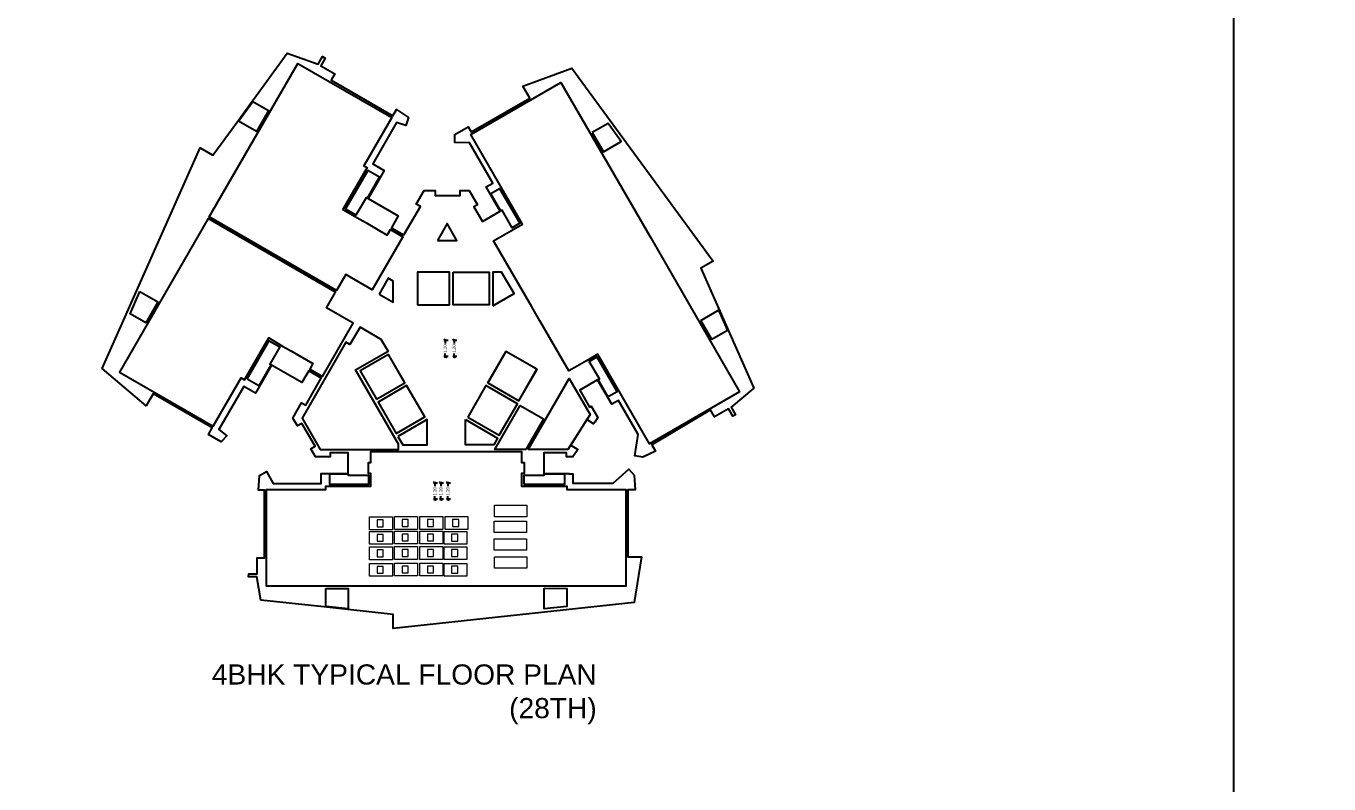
# Model space of a CAD drawing. Header units: metres. Extents: x 256329 to 886268, y -249371 to 355.
# Drawn here: x 287460 to 287557, y -1141.6 to -1085.2 of the extents above; entities that cross this region are included whole.
import ezdxf

# ---------------------------------------------------------------- set-up
doc = ezdxf.new("R2010")
doc.units = ezdxf.units.M
doc.header["$MEASUREMENT"] = 0
doc.header["$PDMODE"] = 35
doc.layers.get('0').update_dxf_attribs({"lineweight": 18})
doc.layers.get('Defpoints').update_dxf_attribs({"lineweight": 20})
doc.layers.add('A_TEXT', color=4, linetype='Continuous', lineweight=0, transparency=0.3)
for name, color, linetype, lineweight in [('BLK_2_FLR_33_BATH', 7, 'Continuous', 0), ('BLK_2_FLR_33_EXIT_WIDTH_DOOR', 7, 'Continuous', 0), ('BLK_2_FLR_33_LIFT_10', 1, 'Continuous', 0), ('BLK_2_FLR_33_LIFT_11', 1, 'Continuous', 0), ('BLK_2_FLR_33_LIFT_12', 1, 'Continuous', 0), ('BLK_2_FLR_33_LIFT_7', 1, 'Continuous', 0), ('BLK_2_FLR_33_LIFT_8', 1, 'Continuous', 0), ('BLK_2_FLR_33_LIFT_9', 1, 'Continuous', 0), ('BLK_2_FLR_33_UNITFA', 7, 'Continuous', 0)]:
    doc.layers.add(name, color=color, linetype=linetype, lineweight=lineweight)
for name, color, linetype in [('BLK_2_FLR_33_BLT_UP_AREA', 25, 'Continuous'), ('BLK_2_FLR_33_BLT_UP_AREA_DEDUCT', 25, 'Continuous'), ('BLK_2_FLR_33_CARPET_AREA', 25, 'Continuous'), ('BLK_2_FLR_33_FAR_AREA_DEDUCT', 7, 'Continuous'), ('BLK_2_FLR_33_WATER_CLOSET', 2, 'Continuous')]:
    doc.layers.add(name, color=color, linetype=linetype)
doc.layers.add('BLK_2_FLR_33_EXIT_WIDTH_STAIR', color=7, linetype='Continuous', plot=False)
doc.layers.add('SPA COMMENT', color=7, linetype='Continuous', true_color=0xeb0505)
doc.styles.add('Arial', font='arial.ttf')
doc.styles.get("Standard").update_dxf_attribs({"font": 'arial.ttf'})
doc.dimstyles.new('METRIC DIM', dxfattribs={"dimtxt": 0.23, "dimasz": 0.18, "dimexe": 0.1, "dimexo": 0.1, "dimgap": 0.09, "dimtad": 0, "dimzin": 0, "dimdsep": 46, "dimtxsty": 'Standard', "dimblk": 'OBLIQUE', "dimcen": 0, "dimdle": 0.1, "dimclrd": 147, "dimclre": 147, "dimclrt": 7, "dimadec": 0, "dimazin": 0, "dimtfac": 1, "dimtofl": 0, "dimtmove": 0, "dimatfit": 2, "dimfxl": 0.125, "dimtolj": 1, "dimtzin": 0, "dimarcsym": 0})

# ---------------------------------------------------------------- blocks, each defined once
blk = doc.blocks.new('_Oblique')
at = {"color": 0, "linetype": 'ByBlock', "lineweight": -2}
blk.add_line((-0.5, -0.5), (0.5, 0.5), dxfattribs=at)
blk = doc.blocks.new('*D1568')
at = {"layer": 'BLK_2_FLR_33_EXIT_WIDTH_DOOR', "color": 147, "lineweight": -2, "transparency": 16777216}
for p, q in [((287491.601984, -1119.250258), (287491.29492, -1119.250258)), ((287491.39492, -1119.150258), (287491.39492, -1119.473558)), ((287491.601984, -1120.451858), (287491.29492, -1120.451858)), ((287491.39492, -1120.551858), (287491.39492, -1120.228558))]:
    blk.add_line(p, q, dxfattribs=at)
at = {"layer": 'Defpoints', "color": 0, "transparency": 16777216}
for p in [(287491.701984, -1119.250258), (287491.39492, -1120.451858), (287491.701984, -1120.451858)]:
    blk.add_point(p, dxfattribs=at)
at = {"layer": 'BLK_2_FLR_33_EXIT_WIDTH_DOOR', "color": 147, "lineweight": -2, "transparency": 16777216, "xscale": 0.18, "yscale": 0.18, "zscale": 0.18}
for p, rotation in [((287491.39492, -1119.250258), 90), ((287491.39492, -1120.451858), 270)]:
    blk.add_blockref('_Oblique', p, dxfattribs=dict(at, rotation=rotation))
at = {"layer": 'BLK_2_FLR_33_EXIT_WIDTH_DOOR', "color": 7, "transparency": 16777216, "insert": (287491.39492, -1119.851058), "char_height": 0.23, "attachment_point": 5, "rotation": 90}
blk.add_mtext('\\A1;1.20', dxfattribs=at)
blk = doc.blocks.new('*D1569')
at = {"layer": 'BLK_2_FLR_33_EXIT_WIDTH_DOOR', "color": 147, "lineweight": -2, "transparency": 16777216}
for p, q in [((287491.081416, -1119.250258), (287490.774353, -1119.250258)), ((287490.874353, -1119.150258), (287490.874353, -1119.473558)), ((287491.081416, -1120.451858), (287490.774353, -1120.451858)), ((287490.874353, -1120.551858), (287490.874353, -1120.228558))]:
    blk.add_line(p, q, dxfattribs=at)
at = {"layer": 'Defpoints', "color": 0, "transparency": 16777216}
for p in [(287491.181416, -1119.250258), (287490.874353, -1120.451858), (287491.181416, -1120.451858)]:
    blk.add_point(p, dxfattribs=at)
at = {"layer": 'BLK_2_FLR_33_EXIT_WIDTH_DOOR', "color": 147, "lineweight": -2, "transparency": 16777216, "xscale": 0.18, "yscale": 0.18, "zscale": 0.18}
for p, rotation in [((287490.874353, -1119.250258), 90), ((287490.874353, -1120.451858), 270)]:
    blk.add_blockref('_Oblique', p, dxfattribs=dict(at, rotation=rotation))
at = {"layer": 'BLK_2_FLR_33_EXIT_WIDTH_DOOR', "color": 7, "transparency": 16777216, "insert": (287490.874353, -1119.851058), "char_height": 0.23, "attachment_point": 5, "rotation": 90}
blk.add_mtext('\\A1;1.20', dxfattribs=at)
blk = doc.blocks.new('*D1570')
at = {"layer": 'BLK_2_FLR_33_EXIT_WIDTH_DOOR', "color": 147, "lineweight": -2, "transparency": 16777216}
for p, q in [((287490.631037, -1119.250258), (287490.323974, -1119.250258)), ((287490.423974, -1119.150258), (287490.423974, -1119.473558)), ((287490.631037, -1120.451858), (287490.323974, -1120.451858)), ((287490.423974, -1120.551858), (287490.423974, -1120.228558))]:
    blk.add_line(p, q, dxfattribs=at)
at = {"layer": 'Defpoints', "color": 0, "transparency": 16777216}
for p in [(287490.731037, -1119.250258), (287490.423974, -1120.451858), (287490.731037, -1120.451858)]:
    blk.add_point(p, dxfattribs=at)
at = {"layer": 'BLK_2_FLR_33_EXIT_WIDTH_DOOR', "color": 147, "lineweight": -2, "transparency": 16777216, "xscale": 0.18, "yscale": 0.18, "zscale": 0.18}
for p, rotation in [((287490.423974, -1119.250258), 90), ((287490.423974, -1120.451858), 270)]:
    blk.add_blockref('_Oblique', p, dxfattribs=dict(at, rotation=rotation))
at = {"layer": 'BLK_2_FLR_33_EXIT_WIDTH_DOOR', "color": 7, "transparency": 16777216, "insert": (287490.423974, -1119.851058), "char_height": 0.23, "attachment_point": 5, "rotation": 90}
blk.add_mtext('\\A1;1.20', dxfattribs=at)
blk = doc.blocks.new('*D1571')
at = {"layer": 'BLK_2_FLR_33_EXIT_WIDTH_STAIR', "color": 147, "lineweight": -2, "transparency": 16777216}
for p, q in [((287491.406642, -1108.624941), (287491.099579, -1108.624941)), ((287491.199579, -1108.524941), (287491.199579, -1108.848241)), ((287491.406642, -1109.826541), (287491.099579, -1109.826541)), ((287491.199579, -1109.926541), (287491.199579, -1109.603241))]:
    blk.add_line(p, q, dxfattribs=at)
at = {"layer": 'Defpoints', "color": 0, "transparency": 16777216}
for p in [(287491.506642, -1108.624941), (287491.199579, -1109.826541), (287491.506642, -1109.826541)]:
    blk.add_point(p, dxfattribs=at)
at = {"layer": 'BLK_2_FLR_33_EXIT_WIDTH_STAIR', "color": 147, "lineweight": -2, "transparency": 16777216, "xscale": 0.18, "yscale": 0.18, "zscale": 0.18}
for p, rotation in [((287491.199579, -1108.624941), 90), ((287491.199579, -1109.826541), 270)]:
    blk.add_blockref('_Oblique', p, dxfattribs=dict(at, rotation=rotation))
at = {"layer": 'BLK_2_FLR_33_EXIT_WIDTH_STAIR', "color": 7, "transparency": 16777216, "insert": (287491.199579, -1109.225741), "char_height": 0.23, "attachment_point": 5, "rotation": 90}
blk.add_mtext('\\A1;1.20', dxfattribs=at)
blk = doc.blocks.new('*D1572')
at = {"layer": 'BLK_2_FLR_33_EXIT_WIDTH_STAIR', "color": 147, "lineweight": -2, "transparency": 16777216}
for p, q in [((287492.067587, -1108.624941), (287491.760524, -1108.624941)), ((287491.860524, -1108.524941), (287491.860524, -1108.848241)), ((287492.067587, -1109.826541), (287491.760524, -1109.826541)), ((287491.860524, -1109.926541), (287491.860524, -1109.603241))]:
    blk.add_line(p, q, dxfattribs=at)
at = {"layer": 'Defpoints', "color": 0, "transparency": 16777216}
for p in [(287492.167587, -1108.624941), (287491.860524, -1109.826541), (287492.167587, -1109.826541)]:
    blk.add_point(p, dxfattribs=at)
at = {"layer": 'BLK_2_FLR_33_EXIT_WIDTH_STAIR', "color": 147, "lineweight": -2, "transparency": 16777216, "xscale": 0.18, "yscale": 0.18, "zscale": 0.18}
for p, rotation in [((287491.860524, -1108.624941), 90), ((287491.860524, -1109.826541), 270)]:
    blk.add_blockref('_Oblique', p, dxfattribs=dict(at, rotation=rotation))
at = {"layer": 'BLK_2_FLR_33_EXIT_WIDTH_STAIR', "color": 7, "transparency": 16777216, "insert": (287491.860524, -1109.225741), "char_height": 0.23, "attachment_point": 5, "rotation": 90}
blk.add_mtext('\\A1;1.20', dxfattribs=at)

msp = doc.modelspace()

# ---------------------------------------------------------------- linework, layer by layer
at = {"layer": 'BLK_2_FLR_33_BATH', "color": 3, "linetype": 'ByBlock', "lineweight": 9}
for points in [[(287487.268373, -1122.719872), (287485.566573, -1122.719872), (287485.566573, -1121.766036), (287487.268373, -1121.766036)], [(287489.126267, -1122.694442), (287487.424467, -1122.694442), (287487.424467, -1121.740606), (287489.126267, -1121.740606)], [(287491.009669, -1122.694442), (287489.307869, -1122.694442), (287489.307869, -1121.740606), (287491.009669, -1121.740606)], [(287492.893072, -1122.694442), (287491.191272, -1122.694442), (287491.191272, -1121.740606), (287492.893072, -1121.740606)], [(287487.268373, -1123.805742), (287485.566573, -1123.805742), (287485.566573, -1122.851905), (287487.268373, -1122.851905)], [(287489.126267, -1123.780311), (287487.424467, -1123.780311), (287487.424467, -1122.826475), (287489.126267, -1122.826475)], [(287491.009669, -1123.780311), (287489.307869, -1123.780311), (287489.307869, -1122.826475), (287491.009669, -1122.826475)], [(287492.816616, -1123.793028), (287491.114816, -1123.793028), (287491.114816, -1122.839192), (287492.816616, -1122.839192)], [(287487.268373, -1124.955347), (287485.566573, -1124.955347), (287485.566573, -1124.001511), (287487.268373, -1124.001511)], [(287489.126267, -1124.929917), (287487.424467, -1124.929917), (287487.424467, -1123.976081), (287489.126267, -1123.976081)], [(287491.009669, -1124.929917), (287489.307869, -1124.929917), (287489.307869, -1123.976081), (287491.009669, -1123.976081)], [(287492.816616, -1124.942633), (287491.114816, -1124.942633), (287491.114816, -1123.988797), (287492.816616, -1123.988797)], [(287487.268373, -1126.187573), (287485.566573, -1126.187573), (287485.566573, -1125.233737), (287487.268373, -1125.233737)], [(287489.126267, -1126.162143), (287487.424467, -1126.162143), (287487.424467, -1125.208306), (287489.126267, -1125.208306)], [(287491.009669, -1126.162143), (287489.307869, -1126.162143), (287489.307869, -1125.208306), (287491.009669, -1125.208306)], [(287492.816616, -1126.174859), (287491.114816, -1126.174859), (287491.114816, -1125.221023), (287492.816616, -1125.221023)]]:
    msp.add_lwpolyline(points, close=True, dxfattribs=at)
at = {"layer": 'BLK_2_FLR_33_BLT_UP_AREA', "color": 14, "elevation": 0.085282}
msp.add_lwpolyline([(287491.91449, -1093.286707), (287492.898257, -1092.718583), (287493.122986, -1093.107788), (287497.483004, -1090.590031), (287496.964427, -1089.690533), (287500.608705, -1088.363199), (287511.136149, -1102.729356), (287510.225101, -1103.255414), (287514.158234, -1112.187196), (287512.483711, -1113.600559), (287512.810378, -1114.175953), (287512.607359, -1114.274623), (287512.288146, -1113.724513), (287511.247928, -1114.326106), (287510.945866, -1113.803769), (287506.569326, -1116.39431), (287506.844195, -1116.870273), (287505.892082, -1117.328903), (287505.303917, -1117.210414), (287505.547622, -1115.626988), (287504.082941, -1113.091837), (287503.587345, -1113.378093), (287502.538628, -1111.561663), (287501.216119, -1112.325214), (287501.939999, -1113.582469), (287502.060073, -1113.513244), (287502.543356, -1114.351124), (287502.31962, -1114.698659), (287502.23851, -1114.82333), (287501.730115, -1114.509676), (287500.554005, -1116.418046), (287501.060575, -1116.739615), (287500.701033, -1117.296869), (287500.226619, -1117.296868), (287500.226619, -1116.987979), (287498.536646, -1116.98798), (287498.536516, -1118.520321), (287500.39097, -1118.520319), (287500.39097, -1118.548491), (287500.691099, -1118.548512), (287500.691071, -1119.25885), (287503.70465, -1119.25897), (287504.863606, -1118.21459), (287505.26666, -1118.65904), (287505.342988, -1119.758234), (287504.790971, -1119.758297), (287504.79089, -1124.744681), (287505.810411, -1124.744611), (287505.257124, -1128.137716), (287487.332454, -1130.079021), (287487.332451, -1129.023777), (287482.159619, -1128.466475), (287477.472855, -1127.958355), (287477.179847, -1126.229804), (287476.561928, -1126.229952), (287476.583118, -1125.999882), (287477.208297, -1125.999772), (287477.208954, -1124.799914), (287477.759619, -1124.799915), (287477.759619, -1119.77876), (287477.299714, -1119.779502), (287477.385771, -1118.671151), (287477.905425, -1118.371219), (287478.392694, -1119.271479), (287481.978029, -1119.271969), (287481.978063, -1118.521923), (287483.979896, -1118.521295), (287483.98028, -1116.985403), (287482.643159, -1116.986205), (287482.643336, -1117.292352), (287481.543209, -1117.292517), (287481.198824, -1116.696079), (287481.523155, -1116.508804), (287480.535118, -1114.806605), (287480.210761, -1114.992353), (287479.868903, -1114.400864), (287480.516418, -1113.277373), (287480.819659, -1113.452144), (287481.977597, -1111.430033), (287481.041109, -1110.886688), (287480.536269, -1111.760226), (287478.277727, -1110.47884), (287477.081587, -1112.552629), (287476.224236, -1112.057128), (287474.365091, -1115.263219), (287474.94932, -1115.728032), (287474.53384, -1116.16754), (287473.584974, -1115.619154), (287473.862235, -1115.139412), (287469.477667, -1112.604088), (287468.956349, -1113.506129), (287465.668724, -1110.722171), (287472.970608, -1094.297807), (287473.909154, -1094.840207), (287475.684828, -1092.401462), (287476.836534, -1090.817464), (287476.925011, -1090.699435), (287479.437422, -1087.247578), (287481.737322, -1088.065809), (287482.068943, -1087.49189), (287482.259662, -1087.62009), (287481.943444, -1088.171519), (287482.982412, -1088.771974), (287482.707259, -1089.248058), (287487.290094, -1091.896642), (287487.565481, -1091.428255), (287488.463014, -1092.031559), (287488.279797, -1092.621292), (287487.585761, -1092.396377), (287485.802135, -1095.482631), (287486.660197, -1095.978528), (287485.458182, -1098.054304), (287487.707856, -1099.35104), (287487.19275, -1100.242342), (287488.127883, -1100.771987), (287489.35018, -1098.650993), (287489.046938, -1098.476222), (287489.629774, -1097.464955), (287490.445237, -1097.466309), (287490.445455, -1097.841187), (287492.303912, -1097.84122), (287492.303912, -1097.466193), (287492.992642, -1097.464961), (287493.60232, -1098.521909), (287493.334221, -1098.67665), (287493.969952, -1099.777765), (287495.29422, -1099.013196), (287494.243395, -1097.193074), (287494.739881, -1096.907124), (287493.012908, -1093.917354), (287491.916074, -1093.887245)], close=True, dxfattribs=at)
at = {"layer": 'BLK_2_FLR_33_BLT_UP_AREA_DEDUCT', "color": 14}
for points, elevation in [([(287476.878181, -1090.848784), (287478.042536, -1091.518524), (287477.144267, -1093.072823), (287475.817599, -1092.30533)], 0.085282), ([(287502.142513, -1093.154085), (287502.966966, -1094.583332), (287504.293828, -1093.817266), (287503.312749, -1092.478446)], 0.085282), ([(287486.315269, -1096.472177), (287485.43883, -1095.965653), (287483.789728, -1098.819136), (287484.578759, -1099.275137), (287485.329636, -1097.975874), (287485.416647, -1098.026189)], 0.085282), ([(287494.586886, -1097.688028), (287495.244896, -1097.308333), (287496.745463, -1099.907383), (287496.17413, -1100.237243), (287495.423699, -1098.938433), (287495.337517, -1098.988189)], 0.085282), ([(287490.615838, -1101.186597), (287492.06942, -1101.186961), (287491.34284, -1099.927779)], 0.085282), ([(287486.28652, -1105.177877), (287487.32814, -1105.77948), (287487.329643, -1104.209282), (287486.961507, -1103.99711)], 0.085282), ([(287489.130484, -1105.986363), (287491.526801, -1105.986363), (287491.526801, -1103.536963), (287489.130484, -1103.536963)], 0.085282), ([(287491.781097, -1103.537026), (287494.481097, -1103.536467), (287494.480484, -1105.987702), (287491.780484, -1105.987026)], 0.085282), ([(287494.730884, -1106.048914), (287496.317078, -1105.139723), (287495.391525, -1103.53793), (287494.731097, -1103.537764)], 0.085282), ([(287468.485195, -1104.992781), (287469.810618, -1105.758013), (287468.914268, -1107.313406), (287467.751435, -1106.641539)], 0.085282), ([(287510.21175, -1107.131642), (287511.538581, -1106.365522), (287512.207781, -1107.885219), (287511.041551, -1108.557729)], 0.085282), ([(287486.076313, -1112.994081), (287488.19797, -1111.770369), (287486.987796, -1109.674688), (287484.865502, -1110.898767)], 0.085282), ([(287494.36227, -1111.777405), (287496.68254, -1113.115892), (287498.024403, -1110.773895), (287495.714715, -1109.440548)], 0.085282), ([(287501.918875, -1110.187414), (287502.490223, -1109.857549), (287503.990233, -1112.455673), (287503.332383, -1112.835646), (287502.582701, -1111.536188), (287502.668878, -1111.486471)], 0.085282), ([(287497.37464, -1116.73798), (287500.424474, -1111.45847), (287501.973338, -1114.140229), (287500.318368, -1116.737979)], 0.085282), ([(287487.550775, -1115.547932), (287489.673123, -1114.325182), (287488.322979, -1111.986871), (287486.200685, -1113.209716)], 0.085282), ([(287492.877825, -1114.326727), (287495.21616, -1115.676612), (287496.566045, -1113.338277), (287494.22771, -1111.988392)], 0.085282), ([(287496.782833, -1113.462788), (287498.514808, -1114.462887), (287497.201094, -1116.73798), (287494.891556, -1116.73798)], 0.085282), ([(287487.679153, -1115.770271), (287488.034915, -1116.386413), (287489.845163, -1116.387839), (287489.845645, -1114.513995)], 0.085282), ([(287492.703641, -1114.51484), (287495.09117, -1115.893125), (287494.804965, -1116.387935), (287492.703609, -1116.387898)], 0.085282), ([(287482.578126, -1118.57091), (287482.578042, -1119.320307), (287485.514073, -1119.320307), (287485.514073, -1118.67032), (287484.014086, -1118.670321), (287484.014078, -1118.570788)], 0.042641), ([(287497.036516, -1119.320307), (287500.090688, -1119.320307), (287500.089301, -1118.57092), (287498.536512, -1118.570788), (287498.536504, -1118.671296), (287497.036516, -1118.671298)], 0.085282), ([(287482.309618, -1127.081808), (287483.979712, -1127.081808), (287483.979712, -1128.613233), (287482.309618, -1128.432423)], 0.042641), ([(287498.570877, -1127.080999), (287500.240135, -1127.081698), (287500.240972, -1128.432423), (287498.569593, -1128.613372)], 0.085282)]:
    msp.add_lwpolyline(points, close=True, dxfattribs=dict(at, elevation=elevation))
msp.add_lwpolyline([(287476.460677, -1111.500785), (287478.109231, -1108.648249), (287478.898262, -1109.10425), (287478.147385, -1110.403512), (287478.234408, -1110.453805), (287477.336712, -1112.007079)], close=True, dxfattribs=at)
at = {"layer": 'BLK_2_FLR_33_CARPET_AREA', "color": 14}
for points in [[(287483.115423, -1104.898755), (287473.643817, -1099.429505), (287480.2429, -1088.001445), (287487.214045, -1092.026918), (287485.138777, -1095.620861), (287485.380425, -1095.7604), (287483.575197, -1098.886619), (287484.631631, -1099.479468), (287485.28117, -1099.854543), (287486.880762, -1100.778223), (287487.11607, -1100.370727), (287488.054813, -1100.912801), (287485.768116, -1104.870174), (287483.791353, -1103.728692), (287483.115641, -1104.898881)], [(287483.040354, -1105.028702), (287473.570801, -1099.555898), (287466.967589, -1110.981573), (287473.937292, -1115.009541), (287476.013917, -1111.416381), (287476.255515, -1111.556007), (287478.061863, -1108.430435), (287479.103189, -1109.049435), (287479.752594, -1109.424742), (287481.351855, -1110.348996), (287481.116401, -1110.756408), (287482.05495, -1111.29882), (287484.340783, -1107.340948), (287482.364425, -1106.198765), (287483.040573, -1105.028828)]]:
    msp.add_lwpolyline(points, close=True, dxfattribs=at)
at = {"layer": 'BLK_2_FLR_33_CARPET_AREA', "color": 14, "elevation": 0.042641}
for points in [[(287506.497255, -1100.997229), (287513.106789, -1112.446056), (287506.394938, -1116.320784), (287502.545128, -1109.652641), (287501.71397, -1110.132506), (287501.71397, -1110.132506), (287501.021149, -1110.532506), (287501.021149, -1110.532506), (287500.388433, -1110.897825), (287498.228548, -1107.156801), (287498.228548, -1107.156801), (287497.633566, -1106.116295), (287497.633566, -1106.116295), (287497.633566, -1106.116295), (287494.793677, -1101.207442), (287495.42641, -1100.842151), (287495.42641, -1100.842151), (287496.11923, -1100.44215), (287496.11923, -1100.44215), (287496.950383, -1099.962277), (287493.100496, -1093.294179), (287499.812028, -1089.418898), (287506.422255, -1100.867325), (287506.422255, -1100.867325)], [(287491.200304, -1116.88754), (287491.200304, -1116.88754), (287491.200304, -1116.88754), (287496.886476, -1116.887568), (287496.886476, -1117.720317), (287497.070877, -1117.720321), (287497.070877, -1118.520321), (287496.886545, -1118.520318), (287496.886544, -1119.470318), (287500.24097, -1119.470307), (287500.240971, -1119.730389), (287504.64097, -1119.730389), (287504.64097, -1126.930445), (287491.580295, -1126.930434), (287491.430295, -1126.930434), (287477.909619, -1126.930445), (287477.909619, -1119.730389), (287482.309619, -1119.730389), (287482.309619, -1119.470307), (287485.664045, -1119.470318), (287485.664045, -1118.520318), (287485.479712, -1118.520321), (287485.479712, -1117.720321), (287485.664114, -1117.720317), (287485.664114, -1116.887568), (287490.000295, -1116.887572), (287490.000295, -1116.887572), (287491.200304, -1116.88754), (287491.200303, -1116.887595)]]:
    msp.add_lwpolyline(points, close=True, dxfattribs=at)
at = {"layer": 'BLK_2_FLR_33_FAR_AREA_DEDUCT', "color": 14, "elevation": 0.085282}
msp.add_lwpolyline([(287481.888377, -1116.73488), (287487.730664, -1116.736341), (287487.730748, -1116.359594), (287484.534028, -1110.824438), (287486.942329, -1109.435827), (287486.425372, -1108.544635), (287484.860932, -1107.643014), (287484.113386, -1108.938833), (287483.810145, -1108.764062), (287480.557651, -1114.407406)], close=True, dxfattribs=at)
at = {"layer": 'BLK_2_FLR_33_LIFT_10', "color": 1, "linetype": 'ByBlock', "lineweight": 9, "elevation": 0.085282}
msp.add_lwpolyline([(287489.673959, -1114.322307), (287488.321998, -1111.985171), (287486.200685, -1113.210949), (287487.552646, -1115.548084)], close=True, dxfattribs=at)
at = {"layer": 'BLK_2_FLR_33_LIFT_11', "color": 1, "linetype": 'ByBlock', "lineweight": 9, "elevation": 0.085282}
msp.add_lwpolyline([(287496.566044, -1113.338276), (287494.227709, -1111.988391), (287492.877824, -1114.326726), (287495.216159, -1115.676611)], close=True, dxfattribs=at)
at = {"layer": 'BLK_2_FLR_33_LIFT_12', "color": 2, "linetype": 'ByBlock', "lineweight": 9, "elevation": 0.166737}
msp.add_lwpolyline([(287495.709602, -1109.437595), (287498.035806, -1110.780477), (287496.685921, -1113.118812), (287494.357157, -1111.774452)], close=True, dxfattribs=at)
at = {"layer": 'BLK_2_FLR_33_LIFT_7', "color": 1, "linetype": 'ByBlock', "lineweight": 9, "elevation": 0.085282}
msp.add_lwpolyline([(287491.779871, -1105.987701), (287494.480484, -1105.987701), (287494.480484, -1103.538376), (287491.779871, -1103.538376)], close=True, dxfattribs=at)
at = {"layer": 'BLK_2_FLR_33_LIFT_8', "color": 1, "linetype": 'ByBlock', "lineweight": 9, "elevation": 0.085282}
msp.add_lwpolyline([(287489.130484, -1105.986362), (287491.531097, -1105.986362), (287491.531097, -1103.536963), (287489.130484, -1103.536963)], close=True, dxfattribs=at)
at = {"layer": 'BLK_2_FLR_33_LIFT_9', "color": 1, "linetype": 'ByBlock', "lineweight": 9, "elevation": 0.202279}
msp.add_lwpolyline([(287486.993699, -1109.684694), (287484.866606, -1110.898129), (287486.075991, -1112.994947), (287488.20897, -1111.763342)], close=True, dxfattribs=at)
at = {"layer": 'BLK_2_FLR_33_UNITFA', "color": 5}
for points in [[(287494.868223, -1120.895522), (287497.274305, -1120.895522), (287497.274305, -1121.746245), (287494.868223, -1121.746245)], [(287494.836376, -1122.074417), (287497.242459, -1122.074417), (287497.242459, -1122.925139), (287494.836376, -1122.925139)], [(287494.836376, -1123.396345), (287497.242459, -1123.396345), (287497.242459, -1124.247068), (287494.836376, -1124.247068)], [(287494.875504, -1124.725622), (287497.281587, -1124.725622), (287497.281587, -1125.576345), (287494.875504, -1125.576345)]]:
    msp.add_lwpolyline(points, close=True, dxfattribs=at)
at = {"layer": 'BLK_2_FLR_33_WATER_CLOSET', "color": 3, "linetype": 'ByBlock', "lineweight": 9}
for points in [[(287486.579567, -1121.977595), (287486.126968, -1121.977595), (287486.126968, -1122.493955), (287486.579567, -1122.493955)], [(287488.43746, -1121.952165), (287487.984862, -1121.952165), (287487.984862, -1122.468525), (287488.43746, -1122.468525)], [(287490.320863, -1121.952165), (287489.868264, -1121.952165), (287489.868264, -1122.468525), (287490.320863, -1122.468525)], [(287492.204265, -1121.952165), (287491.751667, -1121.952165), (287491.751667, -1122.468525), (287492.204265, -1122.468525)], [(287486.579567, -1123.063465), (287486.126968, -1123.063465), (287486.126968, -1123.579825), (287486.579567, -1123.579825)], [(287488.43746, -1123.038034), (287487.984862, -1123.038034), (287487.984862, -1123.554395), (287488.43746, -1123.554395)], [(287490.320863, -1123.038034), (287489.868264, -1123.038034), (287489.868264, -1123.554395), (287490.320863, -1123.554395)], [(287492.12781, -1123.050751), (287491.675212, -1123.050751), (287491.675212, -1123.567111), (287492.12781, -1123.567111)], [(287486.579567, -1124.21307), (287486.126968, -1124.21307), (287486.126968, -1124.72943), (287486.579567, -1124.72943)], [(287488.43746, -1124.18764), (287487.984862, -1124.18764), (287487.984862, -1124.704), (287488.43746, -1124.704)], [(287490.320863, -1124.18764), (287489.868264, -1124.18764), (287489.868264, -1124.704), (287490.320863, -1124.704)], [(287492.12781, -1124.200356), (287491.675212, -1124.200356), (287491.675212, -1124.716716), (287492.12781, -1124.716716)], [(287486.579567, -1125.445296), (287486.126968, -1125.445296), (287486.126968, -1125.961656), (287486.579567, -1125.961656)], [(287488.43746, -1125.419866), (287487.984862, -1125.419866), (287487.984862, -1125.936226), (287488.43746, -1125.936226)], [(287490.320863, -1125.419866), (287489.868264, -1125.419866), (287489.868264, -1125.936226), (287490.320863, -1125.936226)], [(287492.12781, -1125.432582), (287491.675212, -1125.432582), (287491.675212, -1125.948942), (287492.12781, -1125.948942)]]:
    msp.add_lwpolyline(points, close=True, dxfattribs=at)
at = {"layer": 'SPA COMMENT'}
msp.add_lwpolyline([(287549.868044, -583.736411), (287389.515913, -583.736411), (287389.515913, -1396.857161), (287549.868044, -1396.857161)], close=True, dxfattribs=at)

# ---------------------------------------------------------------- texts
at = {"layer": 'A_TEXT', "lineweight": 0, "insert": (287502.473942, -1137.201665), "char_height": 1.5, "width": 49.030574, "attachment_point": 9, "rotation": 359.98202823, "style": 'Arial'}
msp.add_mtext('4BHK TYPICAL FLOOR PLAN\\P(28TH)', dxfattribs=at)

# ---------------------------------------------------------------- dimensions: what is measured, and where the dimension line sits
at = {"layer": 'BLK_2_FLR_33_EXIT_WIDTH_DOOR', "color": 1}
for base, p1, p2, picture, middle in [((287490.423974, -1120.451858), (287490.731037, -1119.250258), (287490.731037, -1120.451858), '*D1570', (287490.423974, -1119.851058)), ((287490.874353, -1120.451858), (287491.181416, -1119.250258), (287491.181416, -1120.451858), '*D1569', (287490.874353, -1119.851058)), ((287491.39492, -1120.451858), (287491.701984, -1119.250258), (287491.701984, -1120.451858), '*D1568', (287491.39492, -1119.851058))]:
    dim = msp.add_linear_dim(base=base, p1=p1, p2=p2, angle=90, dimstyle='METRIC DIM', override={"dimfxl": 0.18}, dxfattribs=at)
    dim.commit()
    dim.dimension.update_dxf_attribs({"geometry": picture, "text_midpoint": middle})
at = {"layer": 'BLK_2_FLR_33_EXIT_WIDTH_STAIR', "color": 7}
for base, p1, p2, picture, middle in [((287491.199579, -1109.826541), (287491.506642, -1108.624941), (287491.506642, -1109.826541), '*D1571', (287491.199579, -1109.225741)), ((287491.860524, -1109.826541), (287492.167587, -1108.624941), (287492.167587, -1109.826541), '*D1572', (287491.860524, -1109.225741))]:
    dim = msp.add_linear_dim(base=base, p1=p1, p2=p2, angle=90, dimstyle='METRIC DIM', override={"dimfxl": 0.18}, dxfattribs=at)
    dim.commit()
    dim.dimension.update_dxf_attribs({"geometry": picture, "text_midpoint": middle})

doc.saveas('drawing.dxf')
